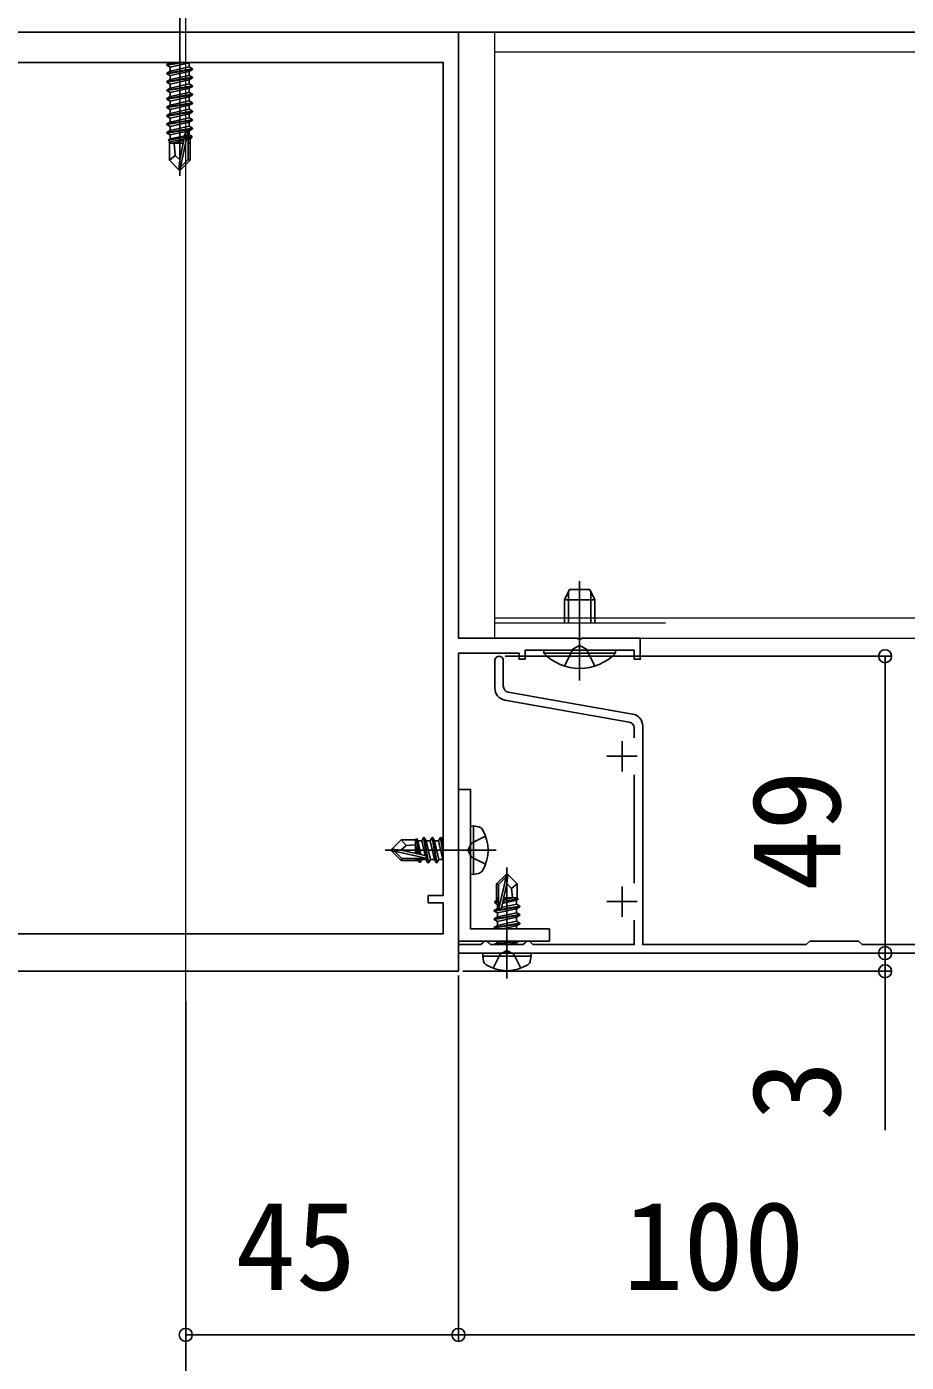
# Model space of a CAD drawing. Units: millimetres, scale not verified. Extents: x -875 to 875, y -1304 to 1298.
# Drawn here: x 478.8 to 623.9, y -370.6 to -150.2 of the extents above; entities that cross this region are included whole.
import ezdxf
from ezdxf.enums import TextEntityAlignment as Align

# ---------------------------------------------------------------- set-up
doc = ezdxf.new("R2010")
doc.units = ezdxf.units.MM
doc.header["$LTSCALE"] = 8
for name, color, linetype in [('0-3_YKK_11', 7, 'Continuous'), ('0-5_YKK_13', 4, 'Continuous'), ('0-6_YKK_D', 6, 'Continuous')]:
    doc.layers.add(name, color=color, linetype=linetype)
doc.layers.add('0-4_YKK_12', color=2, linetype='Continuous', lineweight=18)
doc.styles.add('ＭＳ ゴシック', font='')
doc.styles.get('ＭＳ ゴシック').set_extended_font_data('MS Gothic')

msp = doc.modelspace()

# ---------------------------------------------------------------- linework, layer by layer
at = {"layer": '0-3_YKK_11'}
for p, q in [((556, -254.768), (556, -259.334)), ((557.4, -258.998), (557.4, -254.768)), ((578.747, -263.601), (558.226, -259.983)), ((557.653, -261.304), (578.174, -264.922)), ((579, -265.907), (579, -267.508)), ((577, -268.068), (577, -273.068)), ((574.5, -270.568), (579.5, -270.568)), ((579, -273.627), (579, -291.508)), ((577, -292.068), (577, -297.068)), ((574.5, -294.568), (579.5, -294.568))]:
    msp.add_line(p, q, dxfattribs=at)
for points in [[(460, -306.068), (550, -306.068), (550, -253.568), (560, -253.568), (560, -254.568), (561, -254.568), (561, -253.068), (579, -253.068), (579, -254.568), (580, -254.568), (580, -251.068), (570.458, -251.068), (570.275, -251.188), (569.725, -251.188), (569.542, -251.068), (550, -251.068), (550, -151.068), (460, -151.068)], [(643.6, -265.571), (643.6, -301.668), (616.6, -301.668), (616, -301.068), (608, -301.068), (607.4, -301.668), (580.4, -301.668), (580.4, -265.571)], [(579, -297.627), (579, -301.668), (562.3, -301.668), (562, -301.368), (561.7, -301.068), (561.3, -301.068), (561, -301.368), (560.7, -301.668), (555.3, -301.668), (555, -301.368), (554.7, -301.068), (554.3, -301.068), (554, -301.368), (553.7, -301.668), (550, -301.668), (550, -303.068), (557.542, -303.068), (557.725, -302.948), (558.275, -302.948), (558.458, -303.068), (650, -303.068), (650, -301.668), (645, -301.668), (645, -297.627)]]:
    msp.add_lwpolyline(points, dxfattribs=at)
for points in [[(547.5, -293.568), (547.5, -156.068), (462.5, -156.068), (462.5, -293.568), (465, -293.568), (465, -294.768), (462.5, -294.768), (462.5, -299.868), (547.5, -299.868), (547.5, -294.768), (545, -294.768), (545, -293.568)], [(550, -276.068), (550, -301.068), (552, -301.068), (565, -301.068), (565, -299.068), (552, -299.068), (552, -276.068)]]:
    msp.add_lwpolyline(points, close=True, dxfattribs=at)
for centre, radius, start, end in [((556.7, -254.768), 0.7, 359.99999, 180.00001), ((558, -259.334), 2, 180.00001, 259.99999), ((558.4, -258.998), 1, 180.00001, 259.99999), ((578.4, -265.571), 2, 0.00001, 79.99999), ((578, -265.907), 1, 0.00001, 79.99999)]:
    msp.add_arc(centre, radius, start, end, dxfattribs=at)
at = {"layer": '0-4_YKK_12'}
for p, q in [((505, -313.862), (505, -143.999)), ((556, -151.068), (669, -151.068)), ((556, -251.068), (556, -151.068)), ((669, -154.368), (556, -154.368)), ((669, -247.768), (556, -247.768)), ((556, -248.568), (584.174, -248.568)), ((556, -251.068), (669, -251.068))]:
    msp.add_line(p, q, dxfattribs=at)
at = {"layer": '0-5_YKK_13'}
for p, q in [((504, -144.868), (504, -174.768)), ((411.817, -151.068), (656.5, -151.068)), ((504.6, -156.068), (501.9, -156.518)), ((501.9, -156.418), (504, -156.068)), ((501.9, -156.418), (502.45, -156.1)), ((501.9, -156.418), (501.9, -156.518)), ((502.594, -156.068), (502.45, -156.1)), ((502.45, -156.068), (502.45, -156.1)), ((505.55, -156.135), (505.55, -156.8)), ((501.9, -156.518), (502.45, -156.835)), ((501.9, -157.818), (506.1, -157.118)), ((506.1, -157.218), (501.9, -157.918)), ((501.9, -157.818), (502.45, -157.5)), ((501.9, -157.818), (501.9, -157.918)), ((501.9, -157.918), (502.45, -158.235)), ((506.1, -158.518), (501.9, -159.218)), ((501.9, -159.318), (506.1, -158.618)), ((505.55, -156.8), (502.45, -157.5)), ((502.45, -156.835), (502.45, -157.5)), ((505.55, -158.2), (502.45, -158.9)), ((502.45, -158.235), (502.45, -158.9)), ((506.1, -157.118), (505.55, -156.8)), ((505.55, -157.535), (505.55, -158.2)), ((506.1, -158.518), (505.55, -158.2)), ((506.1, -158.618), (505.55, -158.935)), ((506.1, -157.118), (506.1, -157.218)), ((506.1, -158.518), (506.1, -158.618)), ((501.9, -159.218), (502.45, -158.9)), ((501.9, -159.218), (501.9, -159.318)), ((501.9, -159.318), (502.45, -159.635)), ((506.1, -159.918), (501.9, -160.618)), ((501.9, -160.718), (506.1, -160.018)), ((501.9, -160.618), (502.45, -160.3)), ((501.9, -160.618), (501.9, -160.718)), ((501.9, -160.718), (502.45, -161.035)), ((502.45, -159.635), (505.55, -158.935)), ((505.55, -159.6), (502.45, -160.3)), ((502.45, -159.635), (502.45, -160.3)), ((502.45, -161.035), (505.55, -160.335)), ((505.55, -158.935), (505.55, -159.6)), ((506.1, -159.918), (505.55, -159.6)), ((506.1, -160.018), (505.55, -160.335)), ((505.55, -160.335), (505.55, -161)), ((506.1, -159.918), (506.1, -160.018)), ((506.1, -161.318), (501.9, -162.018)), ((501.9, -162.118), (506.1, -161.418)), ((501.9, -162.018), (502.45, -161.7)), ((501.9, -162.018), (501.9, -162.118)), ((501.9, -162.118), (502.45, -162.435)), ((506.1, -162.718), (501.9, -163.418)), ((501.9, -163.518), (506.1, -162.818)), ((501.9, -163.418), (502.45, -163.1)), ((505.55, -161), (502.45, -161.7)), ((502.45, -161.035), (502.45, -161.7)), ((502.45, -162.435), (505.55, -161.735)), ((505.55, -162.4), (502.45, -163.1)), ((502.45, -162.435), (502.45, -163.1)), ((506.1, -161.318), (505.55, -161)), ((506.1, -161.418), (505.55, -161.735)), ((505.55, -161.735), (505.55, -162.4)), ((506.1, -162.718), (505.55, -162.4)), ((506.1, -162.818), (505.55, -163.135)), ((506.1, -161.318), (506.1, -161.418)), ((506.1, -162.718), (506.1, -162.818)), ((501.9, -163.418), (501.9, -163.518)), ((501.9, -163.518), (502.45, -163.835)), ((506.1, -164.118), (501.9, -164.818)), ((501.9, -164.918), (506.1, -164.218)), ((501.9, -164.818), (502.45, -164.5)), ((501.9, -164.818), (501.9, -164.918)), ((501.9, -164.918), (502.45, -165.235)), ((502.45, -163.835), (505.55, -163.135)), ((505.55, -163.8), (502.45, -164.5)), ((502.45, -163.835), (502.45, -164.5)), ((502.45, -165.235), (505.55, -164.535)), ((505.55, -165.2), (502.45, -165.9)), ((502.45, -165.235), (502.45, -165.9)), ((505.55, -163.135), (505.55, -163.8)), ((506.1, -164.118), (505.55, -163.8)), ((506.1, -164.218), (505.55, -164.535)), ((505.55, -164.535), (505.55, -165.2)), ((506.1, -165.518), (505.55, -165.2)), ((506.1, -164.118), (506.1, -164.218)), ((506.1, -165.518), (501.9, -166.218)), ((501.9, -166.318), (506.1, -165.618)), ((501.9, -166.218), (502.45, -165.9)), ((501.9, -166.218), (501.9, -166.318)), ((501.9, -166.318), (502.45, -166.635)), ((506.1, -166.918), (501.9, -167.618)), ((501.9, -167.718), (506.1, -167.018)), ((501.9, -167.618), (502.45, -167.3)), ((502.45, -166.635), (505.55, -165.935)), ((505.55, -166.6), (502.45, -167.3)), ((502.45, -166.635), (502.45, -167.3)), ((502.45, -168.035), (505.55, -167.335)), ((506.1, -165.618), (505.55, -165.935)), ((505.55, -165.935), (505.55, -166.6)), ((506.1, -166.918), (505.55, -166.6)), ((506.1, -167.018), (505.55, -167.335)), ((505.55, -167.335), (505.55, -168)), ((506.1, -165.518), (506.1, -165.618)), ((506.1, -166.918), (506.1, -167.018)), ((501.9, -167.618), (501.9, -167.718)), ((501.9, -167.718), (502.45, -168.035)), ((504.764, -168.463), (502.1, -168.902)), ((502.1, -168.902), (502.45, -168.7)), ((502.1, -168.902), (502.3, -169.018)), ((504.709, -168.726), (502.3, -169.194)), ((502.3, -169.018), (502.3, -172.218)), ((504.576, -169.368), (502.3, -169.368)), ((502.45, -168.035), (502.45, -168.7)), ((504.826, -168.164), (502.45, -168.7)), ((504.666, -168.935), (502.749, -169.368)), ((504.91, -167.761), (504, -172.146)), ((505.332, -167.645), (504.15, -173.343)), ((505.4, -167.816), (505.4, -172.093)), ((505.55, -168), (505.4, -168.034)), ((506, -168.26), (505.4, -168.359)), ((506, -168.475), (505.4, -168.592)), ((505.7, -169.368), (505.4, -169.368)), ((506, -168.26), (505.55, -168)), ((506, -168.475), (505.7, -168.649)), ((505.7, -168.649), (505.7, -172.218)), ((506, -168.26), (506, -168.475)), ((503.257, -171.414), (502.3, -172.218)), ((503.85, -173.768), (502.3, -172.218)), ((504, -172.146), (503.85, -173.768)), ((503.85, -173.768), (504.15, -173.768)), ((504, -172.146), (504, -173.768)), ((505.4, -172.093), (504.15, -173.343)), ((504.15, -173.768), (505.7, -172.218)), ((504.15, -173.343), (504.15, -173.768)), ((505.7, -172.218), (505.4, -172.093)), ((570, -258.098), (570, -241.677)), ((568.3, -243.068), (567.5, -244.768)), ((568.154, -248.568), (568.154, -243.377)), ((568.3, -243.068), (571.7, -243.068)), ((571.7, -243.068), (572.5, -244.768)), ((571.846, -248.568), (571.846, -243.377)), ((572.5, -248.568), (572.5, -244.768)), ((564.1, -253.577), (564.1, -253.068)), ((564.1, -253.068), (575.9, -253.068)), ((552.5, -282.068), (552, -282.156)), ((552.5, -282.068), (553.302, -282.209)), ((552.5, -290.068), (552.5, -282.068)), ((542.971, -284.368), (543.065, -284.168)), ((543.065, -284.168), (543.268, -284.518)), ((543.49, -286.746), (543.065, -284.168)), ((544.25, -283.968), (543.932, -284.518)), ((544.95, -288.168), (544.25, -283.968)), ((544.35, -283.968), (544.25, -283.968)), ((544.35, -283.968), (545.05, -288.168)), ((544.35, -283.968), (544.668, -284.518)), ((545.65, -283.968), (545.332, -284.518)), ((546.35, -288.168), (545.65, -283.968)), ((545.75, -283.968), (545.65, -283.968)), ((545.75, -283.968), (546.45, -288.168)), ((545.75, -283.968), (546.068, -284.518)), ((547.05, -283.968), (546.732, -284.518)), ((547.5, -286.668), (547.05, -283.968)), ((547.15, -283.968), (547.05, -283.968)), ((547.15, -283.968), (547.5, -286.068)), ((547.15, -283.968), (547.468, -284.518)), ((552, -289.98), (552, -282.156)), ((556.2, -286.068), (537.89, -286.068)), ((539, -285.918), (540.55, -284.368)), ((539, -285.918), (539, -286.218)), ((540.506, -286.068), (539, -285.918)), ((540.506, -286.068), (539, -286.068)), ((539.424, -286.218), (539, -286.218)), ((539, -286.218), (540.55, -287.768)), ((540.674, -287.468), (539.424, -286.218)), ((544.623, -287.4), (539.424, -286.218)), ((542.971, -284.368), (540.55, -284.368)), ((541.351, -285.323), (540.55, -284.368)), ((542.9, -286.612), (542.9, -284.368)), ((543.224, -286.686), (542.9, -285.019)), ((543.932, -284.518), (543.268, -284.518)), ((543.786, -286.813), (543.268, -284.518)), ((544.487, -286.973), (543.932, -284.518)), ((545.368, -287.618), (544.668, -284.518)), ((545.332, -284.518), (544.668, -284.518)), ((546.768, -287.618), (546.068, -284.518)), ((546.732, -284.518), (546.068, -284.518)), ((547.5, -284.661), (547.468, -284.518)), ((547.5, -284.518), (547.468, -284.518)), ((540.55, -287.768), (540.674, -287.468)), ((543.319, -287.768), (540.55, -287.768)), ((544.452, -287.468), (540.674, -287.468)), ((542.9, -287.768), (542.9, -287.468)), ((543.492, -288.068), (543.376, -287.468)), ((543.708, -288.068), (543.492, -288.068)), ((543.708, -288.068), (543.609, -287.468)), ((543.708, -288.068), (543.968, -287.618)), ((543.968, -287.618), (543.933, -287.464)), ((544.632, -287.618), (543.968, -287.618)), ((545.05, -288.168), (544.95, -288.168)), ((545.05, -288.168), (545.368, -287.618)), ((546.032, -287.618), (545.368, -287.618)), ((546.45, -288.168), (546.35, -288.168)), ((546.45, -288.168), (546.768, -287.618)), ((547.432, -287.618), (546.768, -287.618)), ((552.5, -290.068), (552, -289.98)), ((552.5, -290.068), (553.302, -289.926)), ((557.85, -290.068), (556.3, -291.618)), ((556.6, -291.742), (557.85, -290.492)), ((556.668, -295.69), (557.85, -290.492)), ((558.15, -290.068), (557.85, -290.068)), ((557.85, -290.492), (557.85, -290.068)), ((558, -307.268), (558, -288.958)), ((558, -291.574), (558, -290.068)), ((558, -291.574), (558.15, -290.068)), ((558.15, -290.068), (559.7, -291.618)), ((556.3, -294.387), (556.3, -291.618)), ((556.3, -291.618), (556.6, -291.742)), ((556.6, -295.519), (556.6, -291.742)), ((558.745, -292.419), (559.7, -291.618)), ((559.7, -294.039), (559.7, -291.618)), ((555.9, -296.018), (560.1, -295.318)), ((556, -294.56), (556.6, -294.443)), ((556, -294.775), (556, -294.56)), ((556, -294.775), (556.6, -294.677)), ((556, -294.775), (556.45, -295.035)), ((556.3, -293.968), (556.6, -293.968)), ((556.45, -295.035), (556.603, -295.001)), ((556.45, -295.7), (556.45, -295.035)), ((557.095, -295.554), (559.55, -295)), ((557.254, -294.854), (559.55, -294.335)), ((557.322, -294.558), (559.9, -294.133)), ((557.382, -294.291), (559.048, -293.968)), ((557.456, -293.968), (559.7, -293.968)), ((559.9, -294.133), (559.55, -294.335)), ((559.55, -295), (559.55, -294.335)), ((560.1, -295.318), (559.55, -295)), ((559.7, -294.039), (559.9, -294.133)), ((560.1, -295.418), (560.1, -295.318)), ((560.1, -295.418), (555.9, -296.118)), ((555.9, -296.118), (555.9, -296.018)), ((555.9, -296.118), (556.45, -296.435)), ((555.9, -297.418), (560.1, -296.718)), ((560.1, -296.818), (555.9, -297.518)), ((555.9, -297.518), (555.9, -297.418)), ((555.9, -297.518), (556.45, -297.835)), ((556.45, -296.435), (559.55, -295.735)), ((556.45, -297.1), (556.45, -296.435)), ((556.45, -297.835), (559.55, -297.135)), ((560.1, -295.418), (559.55, -295.735)), ((559.55, -296.4), (559.55, -295.735)), ((560.1, -296.718), (559.55, -296.4)), ((560.1, -296.818), (559.55, -297.135)), ((559.55, -297.8), (559.55, -297.135)), ((560.1, -296.818), (560.1, -296.718)), ((555.9, -298.818), (560.1, -298.118)), ((560.1, -298.218), (555.9, -298.918)), ((555.9, -298.918), (555.9, -298.818)), ((555.9, -298.918), (556.16, -299.068)), ((556.45, -298.5), (556.45, -297.835)), ((557.192, -299.068), (559.55, -298.535)), ((560.1, -298.118), (559.55, -297.8)), ((560.1, -298.218), (559.55, -298.535)), ((559.55, -299.068), (559.55, -298.535)), ((560.1, -298.218), (560.1, -298.118)), ((555.9, -301.618), (559.2, -301.068)), ((555.9, -301.618), (556.45, -301.3)), ((555.9, -301.668), (555.9, -301.618)), ((559.8, -301.068), (556.2, -301.668)), ((556.45, -301.3), (557.479, -301.068)), ((556.45, -301.3), (556.45, -301.068)), ((558.078, -301.668), (559.55, -301.335)), ((560.013, -301.068), (559.55, -301.335)), ((559.55, -301.668), (559.55, -301.335)), ((554, -303.568), (554.088, -303.068)), ((554, -303.568), (554.141, -304.37)), ((554, -303.568), (562, -303.568)), ((554.088, -303.068), (561.912, -303.068)), ((557.75, -302.902), (558.215, -302.859)), ((562, -303.568), (561.859, -304.37)), ((562, -303.568), (561.912, -303.068))]:
    msp.add_line(p, q, dxfattribs=at)
for points in [[(505.667, -156.068), (505.55, -156.135), (502.45, -156.835)], [(506.1, -157.218), (505.55, -157.535), (502.45, -158.235)], [(504, -172.146), (503.257, -171.414), (503.1, -169.368)], [(506, -168.475), (505.55, -168.735), (505.4, -168.769)], [(567.5, -248.568), (567.5, -244.768), (572.5, -244.768)], [(564.1, -253.577), (575.9, -253.577), (575.9, -253.068)], [(567.5, -255.679), (568.855, -252.901), (570, -252.292)], [(572.5, -255.679), (571.145, -252.901), (570, -252.292)], [(554.479, -283.768), (552.163, -284.923), (551.554, -286.068)], [(544.507, -286.977), (540.506, -286.068), (541.351, -285.323), (542.9, -285.168)], [(546.35, -288.168), (546.032, -287.618), (545.332, -284.518)], [(547.5, -287.735), (547.432, -287.618), (546.732, -284.518)], [(554.479, -288.368), (552.163, -287.213), (551.554, -286.068)], [(543.492, -288.068), (543.232, -287.618), (543.199, -287.468)], [(544.95, -288.168), (544.632, -287.618), (544.589, -287.426)], [(557.09, -295.574), (558, -291.574), (558.745, -292.419), (558.9, -293.968)], [(556, -294.56), (556.45, -294.3), (556.6, -294.266)], [(555.9, -296.018), (556.45, -295.7), (556.642, -295.657)], [(555.9, -297.418), (556.45, -297.1), (559.55, -296.4)], [(555.9, -298.818), (556.45, -298.5), (559.55, -297.8)], [(555.7, -305.547), (556.855, -303.231), (558, -302.622)], [(560.3, -305.547), (559.145, -303.231), (558, -302.622)]]:
    msp.add_lwpolyline(points, dxfattribs=at)
for centre, radius, start, end in [((505.152, -167.816), 0.248, 0, 167.19096), ((570, -247.835), 8.232, 224.2189, 315.7811), ((553.146, -283.096), 0.9, 32.05588, 80), ((548.4, -286.068), 6.5, 327.94412, 32.05588), ((544.452, -287.219), 0.248, 270, 77.19096), ((553.146, -289.04), 0.9, 280, 327.94412), ((556.848, -295.519), 0.248, 180, 347.19096), ((555.028, -304.214), 0.9, 190, 237.94412), ((558, -299.468), 6.5, 237.94412, 302.05588), ((560.972, -304.214), 0.9, 302.05588, 350)]:
    msp.add_arc(centre, radius, start, end, dxfattribs=at)
at = {"layer": '0-6_YKK_D'}
for p, q in [((557.7, -254.068), (621.4, -254.068)), ((620.4, -303.068), (620.4, -254.068)), ((620.4, -303.068), (620.4, -298.768)), ((585.4, -303.068), (621.4, -303.068)), ((585.4, -303.068), (621.4, -303.068)), ((620.4, -303.068), (620.4, -306.068)), ((550.7, -306.068), (621.4, -306.068)), ((620.4, -306.068), (620.4, -332.259)), ((550, -306.768), (550, -367.068)), ((550, -306.768), (550, -367.068)), ((505, -311.068), (505, -407.068)), ((505, -311.068), (505, -407.068)), ((505, -311.068), (505, -367.068)), ((505, -366.068), (550, -366.068)), ((550, -366.068), (650, -366.068))]:
    msp.add_line(p, q, dxfattribs=at)
for centre in [(620.4, -254.068), (620.4, -303.068), (620.4, -303.068), (620.4, -306.068), (505, -366.068), (550, -366.068), (550, -366.068)]:
    msp.add_circle(centre, 1.075, dxfattribs=at)

# ---------------------------------------------------------------- texts
at = {"layer": '0-6_YKK_D', "style": 'ＭＳ ゴシック'}
for s, p in [('49', (617.4, -292.829)), ('3', (617.4, -330.736))]:
    msp.add_text(s, height=14.66, rotation=90, dxfattribs=at).set_placement(p, align=Align.BOTTOM_LEFT)
for s, p in [('45', (513.182, -363.068)), ('100', (577.159, -363.068))]:
    msp.add_text(s, height=14.66, dxfattribs=at).set_placement(p, align=Align.BOTTOM_LEFT)

doc.saveas('drawing.dxf')
